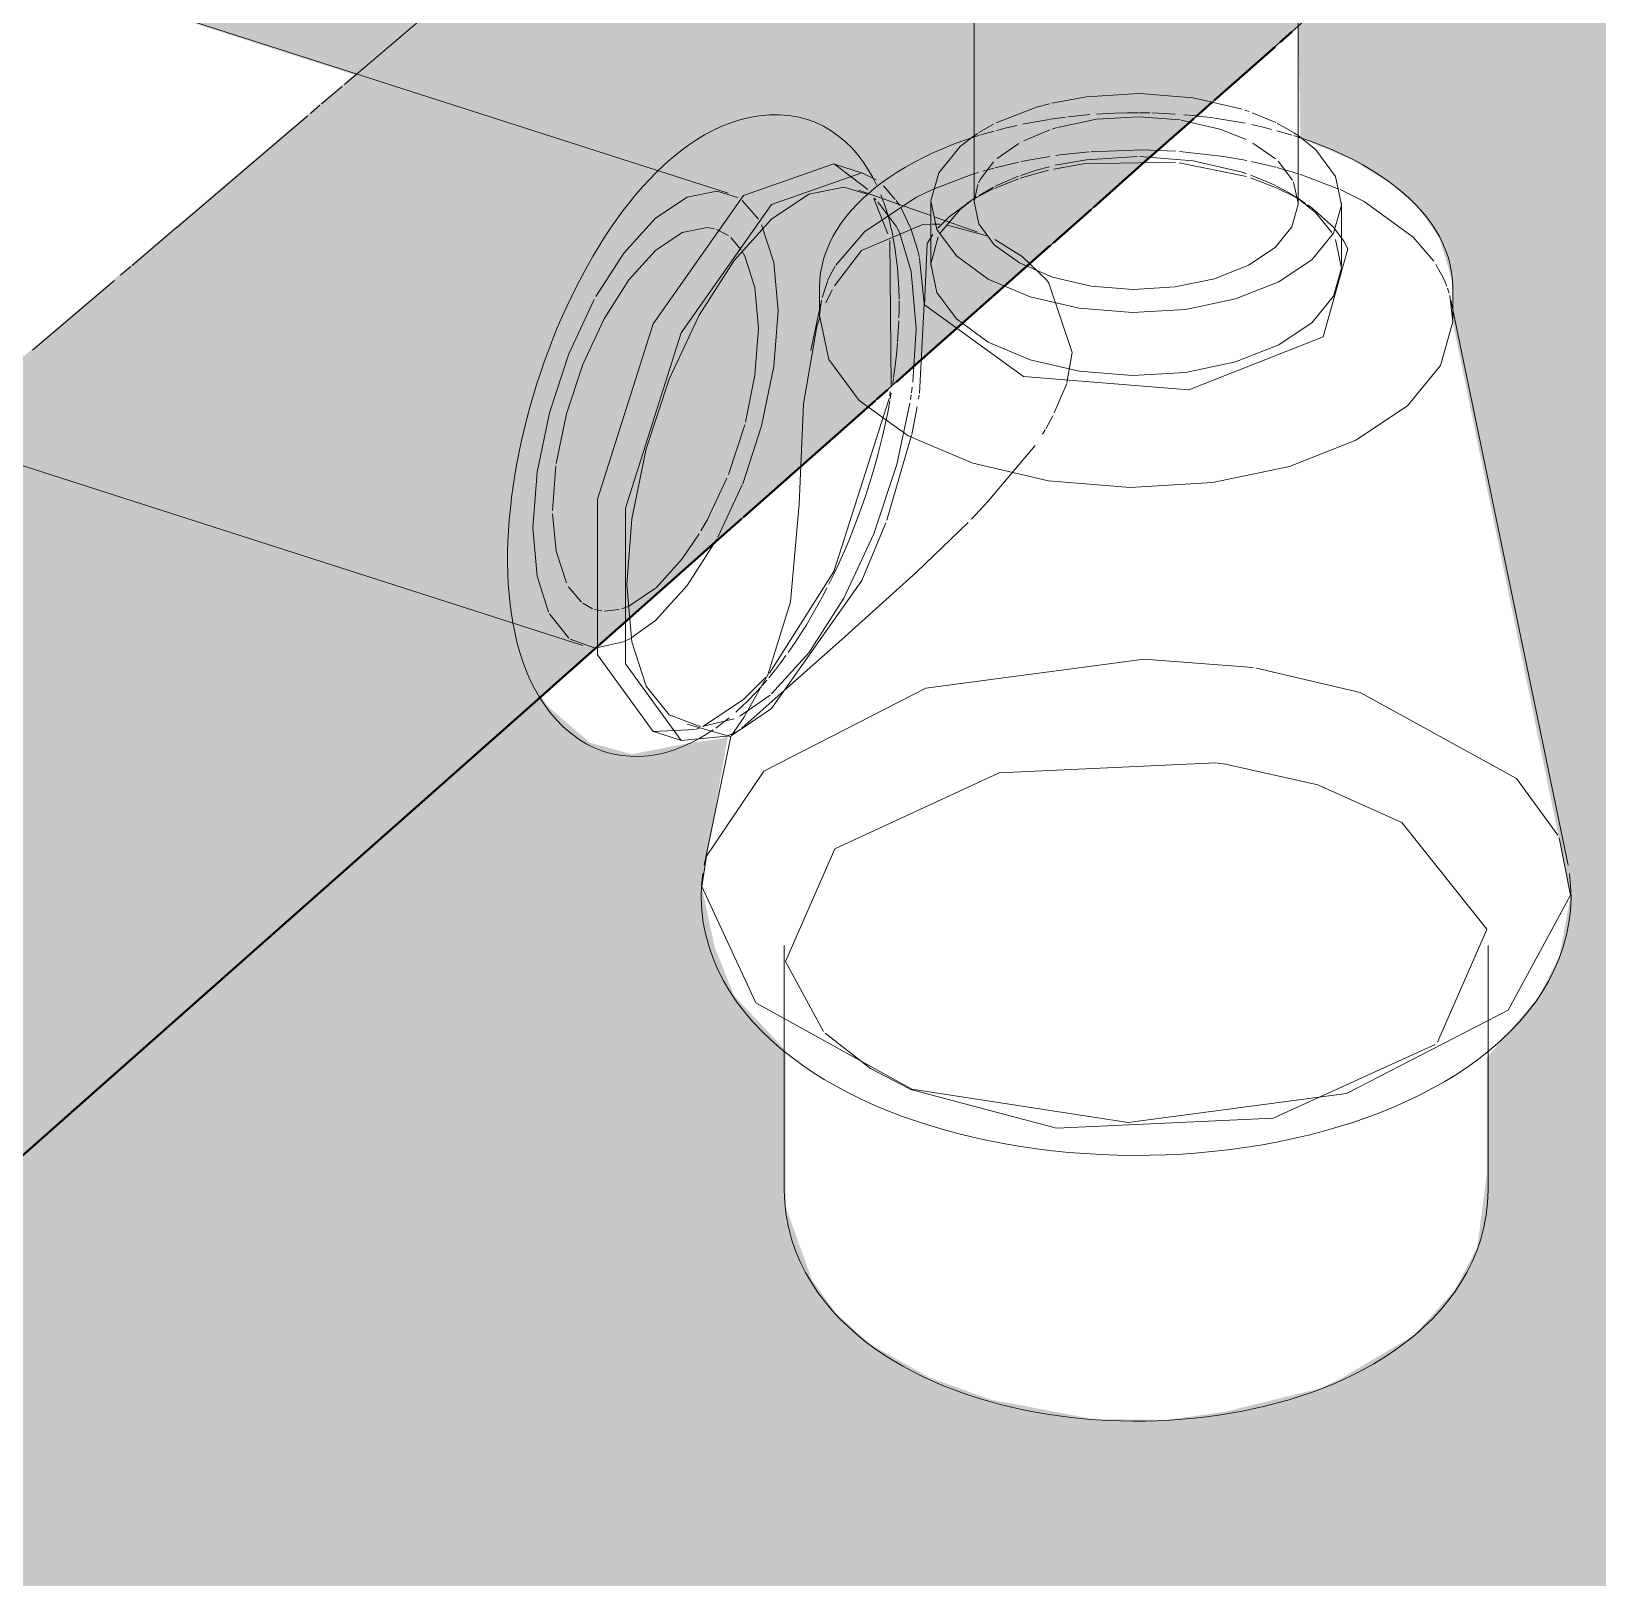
# Model space of a CAD drawing. Header units: metres. Extents: x 1.1 to 88.1, y -3.7 to 23.8.
# Drawn here: x 84.2821 to 84.4077, y 11.5068 to 11.6308 of the extents above; entities that cross this region are included whole.
import ezdxf

# ---------------------------------------------------------------- set-up
doc = ezdxf.new("R2010")
doc.units = ezdxf.units.M
doc.layers.add('1095_ARQ_BASE_dwg', color=7, linetype='Continuous', lineweight=5, true_color=0x767676)
doc.layers.add('A-FLOR', color=7, linetype='Continuous', lineweight=9, true_color=0x007f00)
for name, color, linetype, lineweight in [('A-WALL', 7, 'Continuous', 9), ('KIRYA - PAREDE', 7, 'Continuous', 40), ('LAYOUT-WC_COZINHA', 7, 'Continuous', 5), ('P-PIPE', 7, 'Continuous', 5), ('P-SANR-FIXT', 7, 'Continuous', 5)]:
    doc.layers.add(name, color=color, linetype=linetype, lineweight=lineweight)

# ---------------------------------------------------------------- blocks, each defined once
blk = doc.blocks.new('1095_ARQ_BASE_dwg_A$C245F1D6E-4006149-3D_DT_02')
at = {"layer": 'LAYOUT-WC_COZINHA', "color": 254, "true_color": 0xe1e1e1}
for p, q in [((-2.53181, 11.62992), (-2.53086, 11.63076)), ((-2.53706, 11.62527), (-2.53221, 11.62956)), ((-2.54675, 11.6167), (-2.5427, 11.62029)), ((-2.54998, 11.61384), (-2.54695, 11.61652)), ((-2.56056, 11.60448), (-2.55024, 11.61361)), ((-2.56261, 11.60267), (-2.56123, 11.60389)), ((-2.56416, 11.60129), (-2.5633, 11.60205)), ((-2.57484, 11.59185), (-2.56426, 11.6012)), ((-2.57827, 11.58881), (-2.575, 11.59171)), ((-2.59009, 11.57834), (-2.57828, 11.5888)), ((-2.59111, 11.57744), (-2.59012, 11.57832))]:
    blk.add_line(p, q, dxfattribs=at)
at = {"layer": 'LAYOUT-WC_COZINHA', "color": 7, "true_color": 0xf4f4f4}
for p, q in [((-2.53853, 11.62397), (-2.53725, 11.62511)), ((-2.5427, 11.62029), (-2.53904, 11.62352)), ((-2.56123, 11.60389), (-2.56056, 11.60448))]:
    blk.add_line(p, q, dxfattribs=at)
at = {"layer": 'LAYOUT-WC_COZINHA', "color": 7, "true_color": 0xfbfbfb}
blk.add_line((-2.53904, 11.62352), (-2.53872, 11.62381), dxfattribs=at)
at = {"layer": 'LAYOUT-WC_COZINHA', "color": 253, "true_color": 0xaaaaaa}
blk.add_line((-2.76966, 11.41945), (-2.59111, 11.57744), dxfattribs=at)
blk = doc.blocks.new('1095_ARQ_BASE_dwg-4006143-3D_DT_02')
at = {"layer": 'KIRYA - PAREDE', "color": 254, "true_color": 0xe1e1e1}
for p, q in [((-2.53086, 11.63076), (-2.53181, 11.62992)), ((-2.53221, 11.62956), (-2.53706, 11.62527)), ((-2.5427, 11.62029), (-2.54675, 11.6167)), ((-2.54695, 11.61652), (-2.54998, 11.61384)), ((-2.55024, 11.61361), (-2.56056, 11.60448)), ((-2.56123, 11.60389), (-2.56261, 11.60267)), ((-2.5633, 11.60205), (-2.56416, 11.60129)), ((-2.56426, 11.6012), (-2.57484, 11.59185)), ((-2.575, 11.59171), (-2.57827, 11.58881)), ((-2.57828, 11.5888), (-2.59009, 11.57834)), ((-2.59012, 11.57832), (-2.59111, 11.57744))]:
    blk.add_line(p, q, dxfattribs=at)
at = {"layer": 'KIRYA - PAREDE', "color": 7, "true_color": 0xf4f4f4}
for p, q in [((-2.53725, 11.62511), (-2.53853, 11.62397)), ((-2.53904, 11.62352), (-2.5427, 11.62029)), ((-2.56056, 11.60448), (-2.56123, 11.60389))]:
    blk.add_line(p, q, dxfattribs=at)
at = {"layer": 'KIRYA - PAREDE', "color": 7, "true_color": 0xfbfbfb}
blk.add_line((-2.53872, 11.62381), (-2.53904, 11.62352), dxfattribs=at)
at = {"layer": 'KIRYA - PAREDE', "color": 253, "true_color": 0xaaaaaa}
blk.add_line((-2.59111, 11.57744), (-2.76966, 11.41945), dxfattribs=at)
blk.add_blockref('1095_ARQ_BASE_dwg_A$C245F1D6E-4006149-3D_DT_02', (0, 0))
blk = doc.blocks.new('USO_ESG_Sifão de Uso Geral - Sifão para lavatório-4012786-3D_DT_02')
at = {"layer": 'P-SANR-FIXT'}
for p, q in [((-2.57608, 11.61782), (-2.73958, 11.67029)), ((-2.55635, 11.67016), (-2.55635, 11.61703)), ((-2.53035, 11.61703), (-2.53035, 11.67034)), ((-2.75123, 11.63401), (-2.58772, 11.58154)), ((-2.55642, 11.62237), (-2.55747, 11.62156)), ((-2.57484, 11.61762), (-2.5676, 11.62017)), ((-2.5653, 11.61943), (-2.56754, 11.62015)), ((-2.5726, 11.6169), (-2.56536, 11.61945)), ((-2.56531, 11.61943), (-2.56421, 11.61888)), ((-2.55983, 11.61602), (-2.56561, 11.61806)), ((-2.55615, 11.61751), (-2.55694, 11.61699)), ((-2.52976, 11.61699), (-2.53055, 11.61751)), ((-2.55983, 11.61703), (-2.55983, 11.61198)), ((-2.52687, 11.61198), (-2.52687, 11.61703)), ((-2.56874, 11.61026), (-2.56874, 11.60775)), ((-2.51796, 11.60775), (-2.51796, 11.61026)), ((-2.56859, 11.60923), (-2.56943, 11.60519)), ((-2.50871, 11.56392), (-2.51811, 11.60923)), ((-2.58214, 11.57467), (-2.5799, 11.57396)), ((-2.57935, 11.57525), (-2.57582, 11.57423)), ((-2.57585, 11.57426), (-2.57799, 11.56392)), ((-2.57157, 11.55749), (-2.57157, 11.53786)), ((-2.51513, 11.53786), (-2.51513, 11.55749))]:
    blk.add_line(p, q, dxfattribs=at)
at = {"layer": 'P-SANR-FIXT', "color": 253, "true_color": 0xa6a6a6}
for p, q in [((-2.55479, 11.62335), (-2.55598, 11.62267)), ((-2.54964, 11.62309), (-2.54653, 11.62374)), ((-2.54648, 11.62375), (-2.54316, 11.62395)), ((-2.54311, 11.62395), (-2.53983, 11.62369)), ((-2.53429, 11.62436), (-2.53463, 11.62448)), ((-2.53215, 11.62347), (-2.53404, 11.62427)), ((-2.55606, 11.62261), (-2.55642, 11.62237)), ((-2.55237, 11.62201), (-2.55028, 11.62289)), ((-2.55009, 11.62295), (-2.54972, 11.62307)), ((-2.53024, 11.62235), (-2.53074, 11.62268)), ((-2.55449, 11.6206), (-2.55275, 11.62181)), ((-2.53399, 11.62183), (-2.53217, 11.62056)), ((-2.56754, 11.62015), (-2.56487, 11.61811)), ((-2.55264, 11.61902), (-2.55038, 11.61965)), ((-2.53989, 11.62025), (-2.5345, 11.61916)), ((-2.53197, 11.62038), (-2.53082, 11.61887)), ((-2.56362, 11.6184), (-2.56267, 11.61732)), ((-2.55635, 11.61715), (-2.55605, 11.61851)), ((-2.55595, 11.61764), (-2.55479, 11.6183)), ((-2.55472, 11.6182), (-2.5528, 11.61896)), ((-2.55465, 11.61837), (-2.55279, 11.61918)), ((-2.53418, 11.61905), (-2.53204, 11.61823)), ((-2.53414, 11.61926), (-2.53215, 11.61842)), ((-2.53073, 11.6187), (-2.53035, 11.61702)), ((-2.57365, 11.61574), (-2.57495, 11.61723)), ((-2.56383, 11.61769), (-2.56361, 11.61713)), ((-2.56261, 11.61724), (-2.56233, 11.61682)), ((-2.55834, 11.61592), (-2.55665, 11.61718)), ((-2.55747, 11.61651), (-2.55664, 11.61717)), ((-2.55637, 11.61735), (-2.55605, 11.61753)), ((-2.55603, 11.61754), (-2.55481, 11.61816)), ((-2.53198, 11.6182), (-2.53073, 11.61757)), ((-2.53084, 11.61769), (-2.53055, 11.61751)), ((-2.53072, 11.61757), (-2.53035, 11.61735)), ((-2.55604, 11.61468), (-2.55956, 11.61593)), ((-2.55925, 11.61501), (-2.55834, 11.61592)), ((-2.55911, 11.61455), (-2.55747, 11.61651)), ((-2.52961, 11.61689), (-2.52927, 11.61665)), ((-2.57701, 11.61491), (-2.57606, 11.61442)), ((-2.56743, 11.61205), (-2.5651, 11.61473)), ((-2.56141, 11.61498), (-2.56088, 11.61331)), ((-2.55848, 11.61526), (-2.55522, 11.61436)), ((-2.52751, 11.61508), (-2.5267, 11.61398)), ((-2.57587, 11.61426), (-2.57504, 11.61328)), ((-2.56312, 11.61402), (-2.56299, 11.60237)), ((-2.56088, 11.61331), (-2.56074, 11.61265)), ((-2.56012, 11.61378), (-2.55965, 11.6145)), ((-2.55983, 11.61214), (-2.55924, 11.61431)), ((-2.55469, 11.61411), (-2.55249, 11.61274)), ((-2.56755, 11.61039), (-2.56539, 11.61322)), ((-2.56073, 11.61258), (-2.56035, 11.609)), ((-2.55248, 11.61273), (-2.55055, 11.61087)), ((-2.56854, 11.60945), (-2.56808, 11.61082)), ((-2.56824, 11.60902), (-2.56774, 11.61006)), ((-2.51838, 11.6102), (-2.51825, 11.6098)), ((-2.5182, 11.6096), (-2.51796, 11.6075)), ((-2.56874, 11.608), (-2.56862, 11.6091)), ((-2.56035, 11.60894), (-2.56074, 11.60174)), ((-2.56896, 11.60713), (-2.56872, 11.60784)), ((-2.56281, 11.60295), (-2.56287, 11.60253)), ((-2.56138, 11.60181), (-2.56132, 11.60225)), ((-2.54892, 11.60256), (-2.54992, 11.60019)), ((-2.56307, 11.60189), (-2.56312, 11.60154)), ((-2.56299, 11.60179), (-2.56307, 11.60136)), ((-2.56146, 11.60126), (-2.5614, 11.60164)), ((-2.56076, 11.60162), (-2.5608, 11.60133)), ((-2.56091, 11.60068), (-2.56135, 11.59846)), ((-2.55004, 11.59995), (-2.5506, 11.59893)), ((-2.57475, 11.59923), (-2.57606, 11.59527)), ((-2.56137, 11.5984), (-2.56336, 11.5916)), ((-2.55065, 11.59884), (-2.55087, 11.59848)), ((-2.59015, 11.59237), (-2.5899, 11.59595)), ((-2.57689, 11.59024), (-2.57495, 11.59443)), ((-2.58784, 11.58502), (-2.58887, 11.58626)), ((-2.5819, 11.58614), (-2.58404, 11.58471)), ((-2.58696, 11.5845), (-2.58774, 11.58494)), ((-2.5862, 11.58432), (-2.58679, 11.58444)), ((-2.58481, 11.58443), (-2.58603, 11.5843)), ((-2.58405, 11.5847), (-2.5846, 11.58449)), ((-2.59041, 11.58409), (-2.58885, 11.58213)), ((-2.58385, 11.58215), (-2.5819, 11.58356)), ((-2.58874, 11.58205), (-2.58681, 11.58137)), ((-2.58444, 11.58186), (-2.58392, 11.58212)), ((-2.58663, 11.58136), (-2.5845, 11.58183)), ((-2.57228, 11.57961), (-2.5728, 11.57896)), ((-2.57304, 11.57902), (-2.57484, 11.57721)), ((-2.57298, 11.57876), (-2.57334, 11.57834)), ((-2.57484, 11.57721), (-2.5781, 11.57504)), ((-2.57514, 11.57588), (-2.57271, 11.57757)), ((-2.57207, 11.57751), (-2.57499, 11.57491)), ((-2.57805, 11.57507), (-2.5756, 11.57566)), ((-2.5726, 11.57649), (-2.5751, 11.57479)), ((-2.57873, 11.5748), (-2.58208, 11.57466)), ((-2.57832, 11.57495), (-2.57865, 11.57483)), ((-2.5784, 11.57508), (-2.57829, 11.57508)), ((-2.5752, 11.57473), (-2.57618, 11.57427)), ((-2.57512, 11.57481), (-2.57583, 11.5743)), ((-2.52879, 11.57038), (-2.53618, 11.57204)), ((-2.5732, 11.57146), (-2.57781, 11.56466)), ((-2.51917, 11.54973), (-2.51523, 11.55878))]:
    blk.add_line(p, q, dxfattribs=at)
at = {"layer": 'P-SANR-FIXT', "color": 254, "true_color": 0xdfdfdf}
for p, q in [((-2.54226, 11.62425), (-2.54308, 11.62426)), ((-2.53716, 11.62385), (-2.53813, 11.62397)), ((-2.55597, 11.62244), (-2.55631, 11.62233)), ((-2.53038, 11.62232), (-2.5307, 11.62243)), ((-2.55527, 11.6197), (-2.55477, 11.61983)), ((-2.55466, 11.61986), (-2.55279, 11.62031)), ((-2.55259, 11.62035), (-2.55028, 11.62077)), ((-2.53409, 11.62035), (-2.53214, 11.61989)), ((-2.53206, 11.61987), (-2.53135, 11.61967)), ((-2.56536, 11.61945), (-2.56531, 11.61943)), ((-2.55969, 11.61811), (-2.5564, 11.61936)), ((-2.53023, 11.61933), (-2.52709, 11.61814)), ((-2.56424, 11.61729), (-2.5644, 11.61741)), ((-2.5644, 11.61738), (-2.56326, 11.61456)), ((-2.56255, 11.6151), (-2.56406, 11.61712)), ((-2.53027, 11.61731), (-2.52987, 11.61706)), ((-2.5622, 11.61661), (-2.56141, 11.61498)), ((-2.52927, 11.61665), (-2.52751, 11.61508)), ((-2.56298, 11.61493), (-2.56285, 11.61429)), ((-2.56231, 11.61459), (-2.56252, 11.61504)), ((-2.55972, 11.61534), (-2.55909, 11.61532)), ((-2.52736, 11.61409), (-2.52687, 11.61181)), ((-2.55055, 11.61087), (-2.55035, 11.61059))]:
    blk.add_line(p, q, dxfattribs=at)
at = {"layer": 'P-SANR-FIXT', "color": 7, "true_color": 0xf3f3f3}
for p, q in [((-2.5676, 11.62017), (-2.56754, 11.62015)), ((-2.55564, 11.61959), (-2.55527, 11.6197)), ((-2.53135, 11.61967), (-2.53082, 11.61952)), ((-2.5564, 11.61936), (-2.556, 11.61948)), ((-2.5308, 11.61951), (-2.53035, 11.61937))]:
    blk.add_line(p, q, dxfattribs=at)
at = {"layer": 'P-SANR-FIXT', "color": 253, "true_color": 0xa6a6a6}
for points in [[(-2.55029, 11.62499, 0), (-2.55133, 11.62471, 0), (-2.55457, 11.62346, 0)], [(-2.5431, 11.62581, 0), (-2.54732, 11.62555, 0), (-2.55011, 11.62504, 0)], [(-2.53485, 11.62455, 0), (-2.53879, 11.62547, 0), (-2.54305, 11.62581, 0)], [(-2.53975, 11.62368, 0), (-2.53664, 11.62296, 0), (-2.53453, 11.62212, 0)], [(-2.53078, 11.6227, 0), (-2.53148, 11.62312, 0), (-2.53203, 11.62341, 0)], [(-2.55599, 11.61865, 0), (-2.55584, 11.61894, 0), (-2.55479, 11.62032, 0)], [(-2.55261, 11.61924, 0), (-2.55133, 11.61966, 0), (-2.55029, 11.61994, 0)], [(-2.54994, 11.61975, 0), (-2.54757, 11.62016, 0), (-2.54019, 11.62029, 0)], [(-2.54985, 11.62005, 0), (-2.54732, 11.6205, 0), (-2.54326, 11.62076, 0)], [(-2.54305, 11.62076, 0), (-2.53879, 11.62042, 0), (-2.53485, 11.6195, 0), (-2.53449, 11.61938, 0)], [(-2.5321, 11.61839, 0), (-2.53148, 11.61807, 0), (-2.53085, 11.6177, 0)], [(-2.57529, 11.61746, 0), (-2.57699, 11.61799, 0), (-2.57936, 11.6175, 0), (-2.5819, 11.6158, 0)], [(-2.5651, 11.61473, 0), (-2.56097, 11.61749, 0), (-2.55969, 11.61811, 0)], [(-2.53033, 11.61736, 0), (-2.52893, 11.61623, 0), (-2.52766, 11.61465, 0)], [(-2.52699, 11.6181, 0), (-2.52507, 11.61714, 0), (-2.52113, 11.6143, 0), (-2.51948, 11.61237, 0)], [(-2.5819, 11.6158, 0), (-2.58444, 11.613, 0), (-2.58668, 11.60954, 0)], [(-2.5819, 11.61322, 0), (-2.57976, 11.61465, 0), (-2.57777, 11.61506, 0), (-2.57717, 11.61496, 0)], [(-2.57207, 11.60837, 0), (-2.57241, 11.61225, 0), (-2.57339, 11.61527, 0)], [(-2.56539, 11.61322, 0), (-2.56045, 11.61531, 0), (-2.55985, 11.61534, 0)], [(-2.56127, 11.60265, 0), (-2.561, 11.60696, 0), (-2.56139, 11.61153, 0), (-2.56231, 11.61459, 0)], [(-2.56283, 11.61421, 0), (-2.5627, 11.61344, 0), (-2.56259, 11.61264, 0), (-2.5625, 11.61184, 0)], [(-2.58987, 11.59613, 0), (-2.58905, 11.60012, 0), (-2.58774, 11.60409, 0), (-2.58603, 11.60775, 0), (-2.58404, 11.61087, 0), (-2.5819, 11.61322, 0)], [(-2.57496, 11.61315, 0), (-2.57475, 11.61277, 0), (-2.57393, 11.61024, 0), (-2.57365, 11.60698, 0)], [(-2.51931, 11.61211, 0), (-2.5187, 11.61101, 0), (-2.51843, 11.61036, 0)], [(-2.56807, 11.61086, 0), (-2.56775, 11.61149, 0), (-2.56748, 11.61196, 0)], [(-2.5625, 11.61184, 0), (-2.56243, 11.61101, 0), (-2.56239, 11.61017, 0), (-2.56237, 11.60932, 0)], [(-2.55035, 11.61059, 0), (-2.54847, 11.60503, 0), (-2.5489, 11.60263, 0)], [(-2.58681, 11.60929, 0), (-2.58885, 11.60493, 0), (-2.59041, 11.60021, 0), (-2.59139, 11.59545, 0), (-2.59173, 11.59098, 0)], [(-2.57491, 11.59452, 0), (-2.57339, 11.59915, 0), (-2.57241, 11.60391, 0), (-2.57207, 11.60837, 0)], [(-2.56237, 11.60918, 0), (-2.56237, 11.60846, 0), (-2.56238, 11.60781, 0)], [(-2.57365, 11.60698, 0), (-2.57393, 11.60323, 0), (-2.57469, 11.59945, 0)], [(-2.56239, 11.60758, 0), (-2.56243, 11.60669, 0), (-2.56249, 11.60586, 0)], [(-2.56249, 11.60579, 0), (-2.56257, 11.60487, 0), (-2.56268, 11.60396, 0), (-2.5628, 11.60303, 0)], [(-2.56315, 11.60135, 0), (-2.5676, 11.58747, 0), (-2.57276, 11.57934, 0)], [(-2.5726, 11.57767, 0), (-2.5696, 11.58097, 0), (-2.5668, 11.58535, 0), (-2.5644, 11.5905, 0), (-2.56255, 11.59607, 0), (-2.5615, 11.60097, 0)], [(-2.5631, 11.60116, 0), (-2.56328, 11.60022, 0), (-2.56348, 11.59927, 0), (-2.56369, 11.59832, 0), (-2.56393, 11.59738, 0), (-2.56418, 11.59643, 0), (-2.56445, 11.59549, 0), (-2.56473, 11.59455, 0), (-2.56504, 11.59361, 0), (-2.56536, 11.59269, 0), (-2.56569, 11.59176, 0), (-2.56604, 11.59085, 0), (-2.5664, 11.58995, 0), (-2.56678, 11.58905, 0), (-2.56717, 11.58817, 0), (-2.56758, 11.58731, 0), (-2.568, 11.58646, 0)], [(-2.55145, 11.59759, 0), (-2.55524, 11.5931, 0), (-2.55657, 11.59168, 0)], [(-2.57618, 11.59497, 0), (-2.57777, 11.59161, 0), (-2.57826, 11.59075, 0)], [(-2.58905, 11.58658, 0), (-2.58987, 11.58912, 0), (-2.59015, 11.5921, 0)], [(-2.59173, 11.59098, 0), (-2.59139, 11.58711, 0), (-2.59048, 11.58423, 0)], [(-2.56343, 11.59139, 0), (-2.56536, 11.58675, 0), (-2.5726, 11.57649, 0)], [(-2.55683, 11.59142, 0), (-2.56097, 11.58744, 0), (-2.56695, 11.58204, 0), (-2.57207, 11.57751, 0)], [(-2.5819, 11.58356, 0), (-2.57936, 11.58636, 0), (-2.57699, 11.59007, 0)], [(-2.57841, 11.5905, 0), (-2.57976, 11.58849, 0), (-2.58186, 11.58617, 0)], [(-2.56815, 11.58617, 0), (-2.56843, 11.58562, 0), (-2.56887, 11.5848, 0), (-2.56933, 11.584, 0), (-2.56979, 11.58321, 0), (-2.57027, 11.58245, 0), (-2.57076, 11.58171, 0), (-2.57126, 11.58099, 0)], [(-2.57144, 11.58074, 0), (-2.57176, 11.58029, 0), (-2.57226, 11.57964, 0)], [(-2.53396, 11.57977, 0), (-2.54271, 11.58045, 0), (-2.56022, 11.57813, 0), (-2.5732, 11.57146, 0)], [(-2.50953, 11.56635, 0), (-2.51285, 11.57087, 0), (-2.52537, 11.57779, 0), (-2.53371, 11.57973, 0)], [(-2.57344, 11.57822, 0), (-2.57388, 11.57774, 0), (-2.57444, 11.57717, 0), (-2.575, 11.57662, 0), (-2.57545, 11.57621, 0)], [(-2.57706, 11.57493, 0), (-2.57659, 11.57528, 0), (-2.576, 11.57574, 0)], [(-2.53619, 11.57204, 0), (-2.53697, 11.57214, 0), (-2.55435, 11.57134, 0), (-2.56753, 11.56525, 0)], [(-2.51523, 11.55879, 0), (-2.52203, 11.56735, 0), (-2.52873, 11.57036, 0)], [(-2.56753, 11.56525, 0), (-2.57147, 11.5562, 0), (-2.56843, 11.5506, 0)], [(-2.56829, 11.55045, 0), (-2.56467, 11.54764, 0), (-2.56154, 11.54599, 0)], [(-2.56152, 11.54598, 0), (-2.54973, 11.54284, 0), (-2.53235, 11.54364, 0), (-2.51938, 11.54955, 0)]]:
    blk.add_polyline3d(points, dxfattribs=at)
at = {"layer": 'P-SANR-FIXT'}
for points in [[(-2.57195, 11.62411, 0), (-2.57277, 11.6241, 0), (-2.57358, 11.62403, 0), (-2.57437, 11.62389, 0), (-2.57513, 11.6237, 0), (-2.57587, 11.62346, 0), (-2.57659, 11.62318, 0), (-2.57729, 11.62285, 0), (-2.57796, 11.62249, 0), (-2.57861, 11.6221, 0), (-2.57925, 11.62167, 0), (-2.57987, 11.62122, 0), (-2.58047, 11.62073, 0), (-2.58092, 11.62035, 0)], [(-2.57195, 11.62411, 0), (-2.57122, 11.62405, 0), (-2.5705, 11.62393, 0), (-2.56979, 11.62375, 0), (-2.5691, 11.6235, 0), (-2.56844, 11.62319, 0), (-2.56781, 11.62282, 0), (-2.56722, 11.6224, 0), (-2.56666, 11.62194, 0), (-2.56615, 11.62144, 0), (-2.56568, 11.6209, 0), (-2.56525, 11.62033, 0), (-2.56486, 11.61974, 0), (-2.5645, 11.61912, 0), (-2.56417, 11.61848, 0)], [(-2.55639, 11.6223, 0), (-2.55724, 11.62201, 0), (-2.55807, 11.62171, 0), (-2.55887, 11.62138, 0), (-2.55965, 11.62104, 0), (-2.56041, 11.62068, 0), (-2.56114, 11.6203, 0), (-2.56184, 11.61991, 0), (-2.56251, 11.6195, 0), (-2.56316, 11.61908, 0), (-2.56378, 11.61864, 0), (-2.56436, 11.61818, 0), (-2.56491, 11.61772, 0)], [(-2.51796, 11.61026, 0), (-2.51798, 11.61086, 0), (-2.51805, 11.61145, 0), (-2.51816, 11.61204, 0), (-2.51831, 11.61262, 0), (-2.51851, 11.6132, 0), (-2.51875, 11.61377, 0), (-2.51903, 11.61433, 0), (-2.51935, 11.61488, 0), (-2.5197, 11.61542, 0), (-2.5201, 11.61595, 0), (-2.52053, 11.61646, 0), (-2.521, 11.61697, 0), (-2.5215, 11.61746, 0), (-2.52204, 11.61793, 0), (-2.5226, 11.61839, 0), (-2.5232, 11.61884, 0), (-2.52383, 11.61927, 0), (-2.52449, 11.61969, 0), (-2.52518, 11.62009, 0), (-2.5259, 11.62048, 0), (-2.52664, 11.62085, 0), (-2.52741, 11.6212, 0), (-2.5282, 11.62153, 0), (-2.52901, 11.62185, 0), (-2.52985, 11.62215, 0), (-2.53035, 11.62231, 0)], [(-2.52923, 11.6125, 0), (-2.52751, 11.6146, 0), (-2.52687, 11.61686, 0), (-2.52736, 11.61914, 0), (-2.52893, 11.62128, 0), (-2.53024, 11.62235, 0)], [(-2.55747, 11.62156, 0), (-2.55919, 11.61946, 0), (-2.55983, 11.61719, 0), (-2.55934, 11.61491, 0), (-2.55777, 11.61278, 0), (-2.55522, 11.61093, 0), (-2.55185, 11.6095, 0), (-2.54791, 11.60859, 0), (-2.54365, 11.60825, 0), (-2.53938, 11.6085, 0), (-2.53538, 11.60934, 0), (-2.53191, 11.6107, 0), (-2.52923, 11.6125, 0)], [(-2.58803, 11.57402, 0), (-2.58869, 11.57451, 0), (-2.5893, 11.57503, 0), (-2.58986, 11.5756, 0), (-2.59037, 11.5762, 0), (-2.59084, 11.57683, 0), (-2.59126, 11.57748, 0), (-2.59163, 11.57815, 0), (-2.59197, 11.57883, 0), (-2.59228, 11.57953, 0), (-2.59254, 11.58025, 0), (-2.59278, 11.58098, 0), (-2.59299, 11.58173, 0), (-2.59317, 11.58248, 0), (-2.59333, 11.58326, 0), (-2.59346, 11.58404, 0), (-2.59356, 11.58484, 0), (-2.59365, 11.58565, 0), (-2.59371, 11.58647, 0), (-2.59375, 11.58731, 0), (-2.59376, 11.58815, 0), (-2.59376, 11.58901, 0), (-2.59374, 11.58988, 0), (-2.59369, 11.59075, 0), (-2.59363, 11.59163, 0), (-2.59354, 11.59253, 0), (-2.59344, 11.59342, 0), (-2.59332, 11.59433, 0), (-2.59318, 11.59524, 0), (-2.59302, 11.59615, 0), (-2.59284, 11.59707, 0), (-2.59264, 11.59798, 0), (-2.59243, 11.5989, 0), (-2.5922, 11.59982, 0), (-2.59195, 11.60074, 0), (-2.59169, 11.60165, 0), (-2.59141, 11.60256, 0), (-2.59111, 11.60346, 0), (-2.5908, 11.60436, 0), (-2.59047, 11.60525, 0), (-2.59013, 11.60614, 0), (-2.58978, 11.60701, 0), (-2.58941, 11.60787, 0), (-2.58902, 11.60873, 0), (-2.58862, 11.60957, 0), (-2.58821, 11.61039, 0), (-2.58779, 11.6112, 0), (-2.58736, 11.612, 0), (-2.58691, 11.61278, 0), (-2.58645, 11.61354, 0), (-2.58598, 11.61429, 0), (-2.5855, 11.61501, 0), (-2.58501, 11.61572, 0), (-2.58451, 11.6164, 0), (-2.584, 11.61707, 0), (-2.58347, 11.61771, 0), (-2.58294, 11.61833, 0), (-2.58239, 11.61892, 0), (-2.58183, 11.61949, 0), (-2.58126, 11.62004, 0), (-2.58092, 11.62035, 0)], [(-2.5649, 11.61774, 0), (-2.5668, 11.6183, 0), (-2.5696, 11.61773, 0), (-2.5726, 11.61572, 0)], [(-2.58208, 11.57466, 0), (-2.58656, 11.5808, 0), (-2.58656, 11.59329, 0), (-2.58208, 11.60735, 0), (-2.57484, 11.61762, 0)], [(-2.56874, 11.61026, 0), (-2.56872, 11.61086, 0), (-2.56866, 11.61145, 0), (-2.56854, 11.61204, 0), (-2.56839, 11.61262, 0), (-2.56819, 11.6132, 0), (-2.56795, 11.61377, 0), (-2.56767, 11.61433, 0), (-2.56735, 11.61488, 0), (-2.567, 11.61542, 0), (-2.5666, 11.61595, 0), (-2.56617, 11.61646, 0), (-2.5657, 11.61697, 0), (-2.5652, 11.61746, 0), (-2.56491, 11.61772, 0)], [(-2.53221, 11.61345, 0), (-2.53433, 11.61204, 0), (-2.53706, 11.61096, 0), (-2.54022, 11.6103, 0), (-2.54359, 11.6101, 0), (-2.54695, 11.61037, 0), (-2.55006, 11.61109, 0), (-2.55271, 11.61222, 0), (-2.55473, 11.61367, 0), (-2.55597, 11.61536, 0), (-2.55635, 11.61715, 0)], [(-2.57618, 11.57427, 0), (-2.57984, 11.57394, 0), (-2.58432, 11.58008, 0), (-2.58432, 11.59257, 0), (-2.57984, 11.60663, 0), (-2.5726, 11.6169, 0)], [(-2.53035, 11.61702, 0), (-2.53035, 11.6169, 0), (-2.53086, 11.61511, 0), (-2.53221, 11.61345, 0)], [(-2.5726, 11.61572, 0), (-2.5756, 11.61242, 0), (-2.5784, 11.60804, 0), (-2.5808, 11.60289, 0), (-2.58265, 11.59732, 0), (-2.5838, 11.5917, 0), (-2.5842, 11.58643, 0), (-2.5838, 11.58185, 0), (-2.58265, 11.57829, 0), (-2.5808, 11.57598, 0), (-2.5784, 11.57508, 0)], [(-2.52836, 11.6063, 0), (-2.53913, 11.60206, 0), (-2.55238, 11.60312, 0), (-2.56033, 11.60887, 0), (-2.56012, 11.61378, 0)], [(-2.5267, 11.61398, 0), (-2.52637, 11.61336, 0), (-2.52836, 11.6063, 0)], [(-2.52923, 11.60745, 0), (-2.53191, 11.60565, 0), (-2.53538, 11.60429, 0), (-2.53938, 11.60345, 0), (-2.54365, 11.6032, 0), (-2.54791, 11.60354, 0), (-2.55185, 11.60445, 0), (-2.55522, 11.60588, 0), (-2.55777, 11.60773, 0), (-2.55934, 11.60986, 0), (-2.55983, 11.61214, 0)], [(-2.52687, 11.61181, 0), (-2.52751, 11.60955, 0), (-2.52923, 11.60745, 0)], [(-2.57583, 11.5743, 0), (-2.57482, 11.57577, 0), (-2.57289, 11.5792, 0), (-2.57107, 11.58504, 0), (-2.57037, 11.59288, 0), (-2.57003, 11.60093, 0), (-2.56896, 11.60713, 0)], [(-2.5216, 11.60077, 0), (-2.52573, 11.598, 0), (-2.53106, 11.59591, 0), (-2.53723, 11.59461, 0), (-2.54382, 11.59422, 0), (-2.55037, 11.59474, 0), (-2.55645, 11.59616, 0), (-2.56164, 11.59836, 0), (-2.56557, 11.6012, 0), (-2.568, 11.60449, 0), (-2.56874, 11.608, 0)], [(-2.51796, 11.6075, 0), (-2.51895, 11.604, 0), (-2.5216, 11.60077, 0)], [(-2.58803, 11.57402, 0), (-2.5874, 11.57364, 0), (-2.58675, 11.57332, 0), (-2.58606, 11.57306, 0), (-2.58535, 11.57286, 0), (-2.58463, 11.57273, 0), (-2.58391, 11.57266, 0), (-2.58318, 11.57265, 0), (-2.58246, 11.57271, 0), (-2.58175, 11.57282, 0), (-2.58106, 11.57298, 0), (-2.58038, 11.57319, 0), (-2.57971, 11.57345, 0), (-2.57906, 11.57374, 0), (-2.57842, 11.57407, 0), (-2.5778, 11.57444, 0), (-2.57727, 11.57479, 0)], [(-2.5135, 11.5523, 0), (-2.50851, 11.56154, 0), (-2.50942, 11.56613, 0)], [(-2.57781, 11.56466, 0), (-2.57819, 11.56222, 0), (-2.57385, 11.55289, 0), (-2.56133, 11.54597, 0), (-2.54399, 11.54331, 0), (-2.52649, 11.54563, 0), (-2.5135, 11.5523, 0)], [(-2.5781, 11.56327, 0), (-2.5782, 11.56229, 0), (-2.57823, 11.56129, 0), (-2.57819, 11.5603, 0), (-2.57807, 11.55932, 0), (-2.57787, 11.55834, 0), (-2.57761, 11.55739, 0), (-2.57728, 11.55645, 0), (-2.57689, 11.55554, 0), (-2.57644, 11.55465, 0), (-2.57593, 11.55379, 0), (-2.57537, 11.55296, 0), (-2.57476, 11.55216, 0), (-2.57411, 11.55139, 0), (-2.57341, 11.55064, 0), (-2.57266, 11.54993, 0), (-2.57188, 11.54924, 0), (-2.57106, 11.54858, 0), (-2.5702, 11.54794, 0), (-2.56931, 11.54734, 0), (-2.56838, 11.54675, 0), (-2.56742, 11.5462, 0), (-2.56643, 11.54567, 0), (-2.56541, 11.54517, 0), (-2.56436, 11.54469, 0), (-2.56328, 11.54424, 0), (-2.56218, 11.54382, 0), (-2.56105, 11.54342, 0), (-2.5599, 11.54305, 0), (-2.55873, 11.5427, 0), (-2.55754, 11.54238, 0), (-2.55633, 11.54209, 0), (-2.5551, 11.54182, 0), (-2.55385, 11.54158, 0), (-2.5526, 11.54137, 0), (-2.55133, 11.54119, 0), (-2.55005, 11.54103, 0), (-2.54876, 11.5409, 0), (-2.54746, 11.5408, 0), (-2.54616, 11.54073, 0), (-2.54485, 11.54068, 0), (-2.54354, 11.54066, 0), (-2.54223, 11.54067, 0), (-2.54093, 11.54071, 0), (-2.53962, 11.54077, 0), (-2.53832, 11.54087, 0), (-2.53703, 11.54099, 0), (-2.53575, 11.54114, 0), (-2.53448, 11.54131, 0), (-2.53321, 11.54152, 0), (-2.53197, 11.54175, 0), (-2.53073, 11.54201, 0), (-2.52952, 11.54229, 0), (-2.52832, 11.5426, 0), (-2.52714, 11.54294, 0), (-2.52598, 11.54331, 0), (-2.52485, 11.5437, 0), (-2.52374, 11.54411, 0), (-2.52265, 11.54456, 0), (-2.5216, 11.54503, 0), (-2.52057, 11.54552, 0), (-2.51957, 11.54604, 0), (-2.5186, 11.54659, 0), (-2.51766, 11.54716, 0), (-2.51676, 11.54776, 0), (-2.51589, 11.54839, 0), (-2.51506, 11.54904, 0), (-2.51437, 11.54963, 0)], [(-2.5086, 11.56327, 0), (-2.5085, 11.56229, 0), (-2.50847, 11.56129, 0), (-2.50852, 11.5603, 0), (-2.50864, 11.55932, 0), (-2.50883, 11.55834, 0), (-2.50909, 11.55739, 0), (-2.50942, 11.55645, 0), (-2.50981, 11.55554, 0), (-2.51026, 11.55465, 0), (-2.51077, 11.55379, 0), (-2.51133, 11.55296, 0), (-2.51194, 11.55216, 0), (-2.51259, 11.55139, 0), (-2.5133, 11.55064, 0), (-2.51404, 11.54993, 0), (-2.51437, 11.54963, 0)], [(-2.57157, 11.53786, 0), (-2.57154, 11.53686, 0), (-2.57142, 11.53587, 0), (-2.57124, 11.5349, 0), (-2.57099, 11.53394, 0), (-2.57068, 11.53302, 0), (-2.5703, 11.53213, 0), (-2.56987, 11.53128, 0), (-2.5694, 11.53046, 0), (-2.56888, 11.52968, 0), (-2.56833, 11.52894, 0), (-2.56774, 11.52823, 0), (-2.56711, 11.52756, 0), (-2.56646, 11.52693, 0), (-2.56578, 11.52632, 0), (-2.56508, 11.52575, 0), (-2.56436, 11.52521, 0), (-2.56361, 11.5247, 0), (-2.56285, 11.52421, 0), (-2.56206, 11.52376, 0), (-2.56126, 11.52332, 0), (-2.56044, 11.52291, 0), (-2.5596, 11.52253, 0), (-2.55875, 11.52217, 0), (-2.55788, 11.52183, 0), (-2.557, 11.52152, 0), (-2.5561, 11.52122, 0), (-2.55519, 11.52095, 0), (-2.55427, 11.5207, 0), (-2.55334, 11.52047, 0), (-2.5524, 11.52027, 0), (-2.55145, 11.52008, 0), (-2.55049, 11.51992, 0), (-2.54952, 11.51977, 0), (-2.54855, 11.51965, 0), (-2.54757, 11.51955, 0), (-2.54658, 11.51947, 0), (-2.5456, 11.51941, 0), (-2.54461, 11.51938, 0), (-2.54362, 11.51936, 0), (-2.54263, 11.51936, 0), (-2.54164, 11.51939, 0), (-2.54065, 11.51944, 0), (-2.53966, 11.51951, 0), (-2.53868, 11.5196, 0), (-2.53771, 11.51971, 0), (-2.53674, 11.51984, 0), (-2.53577, 11.51999, 0), (-2.53482, 11.52016, 0), (-2.53387, 11.52036, 0), (-2.53293, 11.52058, 0), (-2.53201, 11.52081, 0), (-2.53109, 11.52107, 0), (-2.53019, 11.52136, 0), (-2.5293, 11.52166, 0), (-2.52842, 11.52198, 0), (-2.52756, 11.52233, 0), (-2.52671, 11.5227, 0), (-2.52588, 11.5231, 0), (-2.52507, 11.52352, 0), (-2.52428, 11.52396, 0), (-2.5235, 11.52443, 0), (-2.52274, 11.52493, 0), (-2.52201, 11.52546, 0), (-2.52129, 11.52601, 0), (-2.52061, 11.52659, 0)], [(-2.51513, 11.53786, 0), (-2.51516, 11.53686, 0), (-2.51528, 11.53587, 0), (-2.51546, 11.5349, 0), (-2.51571, 11.53394, 0), (-2.51603, 11.53302, 0), (-2.5164, 11.53213, 0), (-2.51683, 11.53128, 0), (-2.5173, 11.53046, 0), (-2.51782, 11.52968, 0), (-2.51837, 11.52894, 0), (-2.51897, 11.52823, 0), (-2.51959, 11.52756, 0), (-2.52024, 11.52693, 0), (-2.52061, 11.52659, 0)]]:
    blk.add_polyline3d(points, dxfattribs=at)
at = {"layer": 'P-SANR-FIXT', "color": 254, "true_color": 0xdfdfdf}
for points in [[(-2.55031, 11.62373, 0), (-2.55094, 11.62363, 0), (-2.55189, 11.62346, 0), (-2.55243, 11.62335, 0)], [(-2.54902, 11.62392, 0), (-2.54998, 11.62379, 0), (-2.55024, 11.62374, 0)], [(-2.54706, 11.62412, 0), (-2.54804, 11.62403, 0), (-2.54884, 11.62394, 0)], [(-2.54315, 11.62426, 0), (-2.54408, 11.62426, 0), (-2.54507, 11.62423, 0), (-2.54607, 11.62418, 0), (-2.54652, 11.62415, 0)], [(-2.54022, 11.62416, 0), (-2.54109, 11.62421, 0), (-2.54208, 11.62425, 0)], [(-2.53813, 11.62397, 0), (-2.53911, 11.62407, 0), (-2.53953, 11.6241, 0)], [(-2.53462, 11.62342, 0), (-2.53525, 11.62354, 0), (-2.5362, 11.62371, 0), (-2.53706, 11.62383, 0)], [(-2.53247, 11.62293, 0), (-2.53338, 11.62316, 0), (-2.53411, 11.62332, 0)], [(-2.55473, 11.6228, 0), (-2.55553, 11.62257, 0), (-2.55588, 11.62246, 0)], [(-2.55289, 11.62325, 0), (-2.55374, 11.62306, 0), (-2.55455, 11.62285, 0)], [(-2.53086, 11.62248, 0), (-2.53158, 11.62269, 0), (-2.53206, 11.62282, 0)], [(-2.54979, 11.62084, 0), (-2.54947, 11.62088, 0), (-2.54712, 11.62113, 0)], [(-2.54697, 11.62114, 0), (-2.54288, 11.62128, 0), (-2.54019, 11.62118, 0)], [(-2.53987, 11.62115, 0), (-2.53633, 11.62075, 0), (-2.53447, 11.62043, 0)], [(-2.56359, 11.61706, 0), (-2.56338, 11.61643, 0), (-2.56317, 11.61571, 0), (-2.56299, 11.61497, 0)]]:
    blk.add_polyline3d(points, dxfattribs=at)

msp = doc.modelspace()

# ---------------------------------------------------------------- hatches: boundary and pattern name
at = {"layer": 'A-FLOR', "true_color": 0xd4d4d4, "transparency": 33554509}
h = msp.add_hatch(color=254, dxfattribs=at)
h.paths.add_polyline_path([(85.03911, 10.81669), (85.04409, 10.82109), (85.04409, 11.20938), (85.02481, 11.20245), (84.9946, 11.19373), (84.97232, 11.18836), (84.9446, 11.18312), (84.91615, 11.17914), (84.88718, 11.17645), (84.85788, 11.17507), (84.82847, 11.175), (84.79914, 11.17625), (84.77012, 11.1788), (84.7416, 11.18264), (84.71379, 11.18775), (84.68688, 11.19409), (84.66105, 11.2016), (84.63651, 11.21025), (84.61341, 11.21997), (84.59193, 11.23068), (84.57222, 11.24231), (84.55441, 11.25479), (84.53863, 11.26802), (84.52499, 11.2819), (84.51454, 11.29514), (84.37593, 11.17667), (84.37508, 11.17494), (84.36803, 11.16854), (84.36494, 11.16606), (84.35154, 11.15952), (84.34527, 11.1577), (84.33809, 11.15597), (84.33673, 11.15496), (84.32224, 11.15333), (84.32089, 11.15438), (84.3046, 11.15242), (84.22166, 11.07903), (84.77032, 10.90295)])
h.paths.add_polyline_path([(83.88263, 11.18784), (83.97072, 11.26578), (83.95395, 11.30039), (83.94957, 11.30521), (83.94301, 11.31837), (83.93916, 11.32086), (83.93499, 11.32521), (83.93033, 11.33433), (83.92858, 11.34341), (83.93091, 11.35351), (83.93115, 11.3539), (83.93098, 11.35593), (83.93178, 11.3624), (83.93257, 11.36589), (83.93574, 11.37329), (83.94011, 11.37896), (83.9404, 11.37925), (83.94085, 11.38066), (83.94489, 11.38615), (83.9473, 11.3883), (83.94783, 11.39136), (83.95094, 11.39726), (83.95852, 11.40432), (83.96586, 11.40808), (83.97446, 11.40859), (84.09211, 11.50885), (84.09196, 11.67879), (84.09044, 11.68047), (84.0891, 11.68135), (84.08549, 11.68725), (84.08512, 11.69838), (84.08636, 11.70278), (84.09036, 11.7073), (84.09073, 11.72045), (84.0919, 11.72223), (84.09182, 11.7226), (84.09061, 11.72459), (84.08757, 11.72706), (84.08497, 11.72811), (84.08352, 11.72826), (84.08344, 11.72823), (84.07911, 11.72706), (84.07531, 11.72491), (84.06942, 11.72557), (84.06074, 11.72864), (84.05797, 11.73234), (84.05713, 11.73463), (84.0533, 11.73572), (84.0533, 11.71713), (84.05393, 11.71667), (84.05696, 11.71255), (84.0579, 11.70816), (84.05731, 11.69667), (84.0528, 11.69085), (84.05224, 11.69041), (84.0506, 11.68841), (84.05029, 11.68194), (84.04806, 11.67261), (84.04256, 11.6605), (84.03634, 11.6522), (84.02744, 11.6445), (84.02278, 11.64184), (84.01923, 11.63984), (84.00821, 11.63619), (83.99486, 11.63485), (83.98532, 11.63564), (83.9762, 11.63774), (83.97471, 11.63697), (83.9701, 11.63736), (83.95944, 11.64059), (83.95641, 11.63857), (83.9524, 11.63776), (83.94145, 11.64105), (83.9376, 11.64532), (83.93666, 11.64801), (83.93606, 11.64832), (83.93387, 11.65059), (83.92915, 11.65234), (83.91998, 11.65628), (83.91695, 11.65796), (83.90466, 11.66641), (83.89571, 11.67421), (83.88547, 11.68725), (83.88034, 11.69543), (83.8758, 11.70585), (83.8726, 11.71588), (83.87117, 11.7226), (83.87038, 11.73081), (83.86855, 11.73407), (83.86823, 11.74551), (83.86722, 11.74624), (83.86417, 11.75038), (83.86323, 11.75481), (83.86389, 11.76633), (83.86823, 11.77201), (83.86928, 11.77286), (83.87022, 11.77402), (83.8702, 11.90379), (83.86017, 11.90515), (83.85005, 11.90771), (83.78283, 11.92928), (83.19449, 11.40868), (83.87317, 11.19087)])
h.paths.add_polyline_path([(84.00943, 11.30003), (84.03513, 11.32277), (84.03474, 11.32462), (84.03474, 11.35411), (84.0341, 11.35457), (84.03107, 11.35869), (84.03014, 11.36308), (84.03072, 11.37457), (84.03474, 11.38009), (84.03579, 11.38083), (84.03706, 11.38261), (84.03829, 11.39126), (84.04052, 11.39836), (84.04139, 11.40017), (84.00656, 11.3705), (84.00493, 11.36236), (83.99933, 11.35504), (83.99274, 11.34978), (83.9922, 11.34954), (83.99262, 11.34495), (83.99206, 11.34142), (83.99849, 11.32742), (83.99921, 11.32144), (84.00176, 11.31611)])
h.paths.add_polyline_path([(84.09321, 11.37417), (84.09667, 11.37723), (84.09335, 11.37691), (84.09141, 11.37696), (84.09294, 11.37458)])
h.paths.add_polyline_path([(84.14439, 11.41945), (84.49169, 11.72677), (84.49169, 11.76587), (84.3812, 11.66836), (84.37545, 11.66619), (84.37362, 11.66601), (84.3662, 11.66738), (84.35788, 11.66985), (84.14439, 11.48793), (84.14439, 11.47729), (84.14524, 11.47662), (84.14872, 11.47121), (84.1491, 11.45976), (84.14779, 11.4553), (84.14439, 11.45121), (84.14439, 11.41973)])
h.paths.add_polyline_path([(84.08899, 11.43829), (84.09043, 11.43925), (84.09041, 11.44194), (84.08688, 11.43893), (84.0876, 11.43883), (84.0888, 11.43836)])
h.paths.add_polyline_path([(84.14439, 11.55338), (84.30226, 11.6879), (84.13851, 11.74017), (84.1409, 11.73186), (84.14176, 11.72685), (84.14212, 11.72234), (84.14378, 11.71977), (84.14411, 11.70705), (84.14511, 11.70632), (84.14817, 11.70217), (84.14911, 11.69775), (84.14852, 11.68633), (84.14524, 11.6818), (84.14809, 11.68123), (84.14901, 11.68136), (84.1527, 11.68091), (84.1654, 11.67663), (84.16722, 11.67419), (84.16834, 11.66997), (84.16852, 11.66547), (84.16794, 11.66028), (84.16656, 11.65466), (84.16441, 11.64903), (84.16197, 11.64446), (84.15937, 11.6409), (84.15763, 11.63898), (84.15407, 11.63693), (84.15184, 11.63663), (84.14562, 11.6383), (84.14551, 11.63402), (84.14486, 11.6317), (84.14439, 11.63112), (84.14439, 11.55349)])
h.paths.add_polyline_path([(83.99673, 11.6849), (83.99987, 11.68725), (84.0005, 11.68985), (83.99923, 11.69109), (83.99827, 11.69173), (83.99469, 11.69729), (83.99431, 11.70878), (83.99554, 11.71316), (83.99891, 11.71724), (83.99891, 11.74715), (83.99996, 11.7509), (84.0012, 11.75242), (84.00182, 11.75737), (84.00283, 11.76234), (84.00511, 11.76872), (84.00724, 11.77269), (84.0111, 11.77801), (84.01194, 11.77906), (84.01819, 11.78442), (84.02386, 11.78774), (84.02618, 11.78874), (84.03244, 11.79063), (84.04027, 11.79148), (84.04596, 11.79136), (84.04999, 11.79081), (84.05626, 11.78945), (84.05714, 11.78997), (84.06216, 11.78945), (84.07314, 11.786), (84.0763, 11.78811), (84.08031, 11.78892), (84.09126, 11.78562), (84.09502, 11.78166), (84.09608, 11.77866), (84.09686, 11.77809), (84.0988, 11.77588), (84.1059, 11.77356), (84.11441, 11.76924), (84.12119, 11.76409), (84.12603, 11.75971), (84.12451, 11.77287), (84.12342, 11.78279), (84.12211, 11.79625), (84.11726, 11.79822), (84.1146, 11.79973), (84.11092, 11.80227), (84.10834, 11.80546), (84.1066, 11.80865), (84.10566, 11.81307), (84.10568, 11.84671), (84.10754, 11.85226), (84.10898, 11.85505), (84.11341, 11.85943), (84.28536, 12.01158), (84.19535, 12.04046), (84.19535, 12.22611), (84.08066, 12.12462), (84.08066, 12.06269), (84.08009, 12.05673), (84.07679, 12.05032), (84.07253, 12.04555), (83.92849, 11.91809), (83.9218, 11.9133), (83.9202, 11.91253), (83.92022, 11.77398), (83.92181, 11.77214), (83.92335, 11.77102), (83.92683, 11.76561), (83.92722, 11.75418), (83.92597, 11.74978), (83.92196, 11.74458), (83.92172, 11.73311), (83.9204, 11.73129), (83.92117, 11.72714), (83.92301, 11.72153), (83.92924, 11.71181), (83.9356, 11.70526), (83.94221, 11.70091), (83.94899, 11.69828), (83.94989, 11.69858), (83.95286, 11.69918), (83.95728, 11.70177), (83.96296, 11.70122), (83.97189, 11.69812), (83.97457, 11.69482), (83.9755, 11.69207), (83.98803, 11.6882), (83.99107, 11.68534), (83.99575, 11.68498)])
h.paths.add_polyline_path([(84.36878, 11.77061), (84.38975, 11.78919), (84.38438, 11.79123), (84.37678, 11.7927), (84.37, 11.79307), (84.36178, 11.79229), (84.3558, 11.79088), (84.34978, 11.7883), (84.34558, 11.78534), (84.34273, 11.78163), (84.34269, 11.78091), (84.34307, 11.78017), (84.34701, 11.77639), (84.35582, 11.77263), (84.36538, 11.77075), (84.36831, 11.77063)])
h.paths.add_polyline_path([(84.19535, 12.25207), (84.19535, 12.29432), (84.16032, 12.26332), (84.19213, 12.25311)])
at = {"layer": 'A-WALL', "true_color": 0x7f7f7f}
h = msp.add_hatch(color=8, dxfattribs=at)
h.paths.add_polyline_path([(84.01113, 11.1466), (84.02018, 11.1546), (84.0205, 11.15678), (84.01411, 11.17102), (84.01332, 11.17647), (83.97072, 11.26578), (83.88263, 11.18784), (83.98532, 11.15488)])
h.paths.add_polyline_path([(84.08717, 11.21389), (84.15547, 11.27459), (84.1486, 11.28381), (84.14906, 11.28505), (84.12485, 11.31675), (84.12355, 11.31631), (84.1144, 11.32843), (84.11397, 11.33098), (84.11105, 11.33518), (84.10788, 11.34144), (84.10632, 11.34564), (84.10517, 11.3503), (84.10462, 11.35451), (84.10439, 11.35662), (84.10335, 11.35824), (84.10335, 11.37381), (84.10416, 11.37613), (84.10439, 11.3768), (84.10416, 11.38025), (84.09999, 11.37779), (84.09637, 11.37696), (84.09335, 11.37391), (84.09371, 11.3624), (84.09249, 11.35808), (84.08913, 11.354), (84.08913, 11.32409), (84.08807, 11.32034), (84.08717, 11.31925), (84.08717, 11.24775)])
h.paths.add_polyline_path([(84.03718, 11.24186), (84.03718, 11.31862), (84.03553, 11.32086), (84.03513, 11.32277), (84.00943, 11.30003), (84.03438, 11.24775)])
h.paths.add_polyline_path([(84.18752, 11.30268), (84.90881, 11.94093), (84.78467, 11.98077), (84.78079, 11.97702), (84.77984, 11.97572), (84.77984, 11.87133), (84.77887, 11.86789), (84.77626, 11.8647), (84.77219, 11.86198), (84.76694, 11.85992), (84.76087, 11.85865), (84.75438, 11.85826), (84.74793, 11.85877), (84.74195, 11.86016), (84.73684, 11.86233), (84.73297, 11.86513), (84.73058, 11.86837), (84.72985, 11.87182), (84.72985, 11.93751), (84.38369, 11.63121), (84.38386, 11.62225), (84.38793, 11.62053), (84.39113, 11.61857), (84.39315, 11.61682), (84.39407, 11.61559), (84.395, 11.61421), (84.39565, 11.61213), (84.39601, 11.61081), (84.39614, 11.6072), (84.40554, 11.56154), (84.40466, 11.55674), (84.40298, 11.55338), (84.39881, 11.54851), (84.39881, 11.53915), (84.39805, 11.53329), (84.39626, 11.5299), (84.39301, 11.52626), (84.38728, 11.52287), (84.38553, 11.522), (84.37781, 11.5201), (84.37312, 11.51945), (84.36728, 11.51951), (84.35901, 11.52108), (84.35408, 11.52287), (84.34937, 11.52552), (84.34662, 11.528), (84.3447, 11.53067), (84.34257, 11.53656), (84.34257, 11.54907), (84.33843, 11.55349), (84.33687, 11.55741), (84.33585, 11.56222), (84.33795, 11.5743), (84.33764, 11.57411), (84.33494, 11.57374), (84.33024, 11.57283), (84.32688, 11.57375), (84.32363, 11.57656), (84.32293, 11.57744), (84.14439, 11.41945), (84.14439, 11.37635), (84.14506, 11.37543), (84.14569, 11.37248), (84.14501, 11.35744), (84.14469, 11.35699), (84.1461, 11.35478), (84.1483, 11.354), (84.15733, 11.34223), (84.15711, 11.34158), (84.15667, 11.34095), (84.18102, 11.30908), (84.18234, 11.30951), (84.18728, 11.303)])
at = {"layer": 'P-PIPE', "true_color": 0x804000}
h = msp.add_hatch(color=36, dxfattribs=at)
h.paths.add_polyline_path([(84.00581, 11.37747), (84.06207, 11.4254), (84.06254, 11.42679), (84.06615, 11.43144), (84.07424, 11.43651), (84.07657, 11.43776), (84.09034, 11.44949), (84.09012, 11.45112), (84.08911, 11.45185), (84.08605, 11.45599), (84.08512, 11.46041), (84.08578, 11.47193), (84.09012, 11.47761), (84.09116, 11.47846), (84.09211, 11.47963), (84.09211, 11.49728), (83.98463, 11.40549), (83.99, 11.40282), (83.99506, 11.39895), (83.99945, 11.39413), (84.00307, 11.38817), (84.0054, 11.38108), (84.0058, 11.37763)])
h.paths.add_polyline_path([(84.14439, 11.49554), (84.26758, 11.60051), (84.22813, 11.61317), (84.14439, 11.54182), (84.14439, 11.49616)])
h.paths.add_polyline_path([(84.30149, 11.6294), (84.35157, 11.67207), (84.31212, 11.68474), (84.26204, 11.64206), (84.29987, 11.62992)])
h.paths.add_polyline_path([(84.56479, 11.85375), (84.72845, 11.9932), (84.72771, 11.99921), (84.72546, 12.00523), (84.72154, 12.01124), (84.71731, 12.01564), (84.71189, 12.01937), (84.7073, 12.02146), (84.5838, 11.91623), (84.58364, 11.89401), (84.58305, 11.89163), (84.58187, 11.8886), (84.57827, 11.88439), (84.56705, 11.87446), (84.56495, 11.85505)])
h = msp.add_hatch(color=36, dxfattribs=at)
h.paths.add_polyline_path([(84.00656, 11.3705), (84.04192, 11.40098), (84.04507, 11.40629), (84.04919, 11.41086), (84.05222, 11.41377), (84.05541, 11.41829), (84.06091, 11.42196), (84.06197, 11.42531), (84.00583, 11.37735), (84.00665, 11.37095)])
h.paths.add_polyline_path([(84.0764, 11.43761), (84.07902, 11.43894), (84.08714, 11.43916), (84.0904, 11.44227), (84.09012, 11.4493), (84.07657, 11.43776)])
h.paths.add_polyline_path([(84.14439, 11.48793), (84.27386, 11.5985), (84.26758, 11.60051), (84.14439, 11.49554), (84.14439, 11.48824)])
h.paths.add_polyline_path([(84.30797, 11.62732), (84.3577, 11.66989), (84.3577, 11.67011), (84.35157, 11.67207), (84.30149, 11.6294), (84.30778, 11.62738)])
h.paths.add_polyline_path([(84.56372, 11.84523), (84.72394, 11.98197), (84.72555, 11.98362), (84.72769, 11.98812), (84.7282, 11.99299), (84.56479, 11.85375), (84.56373, 11.84534)])

# ---------------------------------------------------------------- linework, layer by layer
at = {"layer": 'A-WALL', "color": 253, "true_color": 0xaaaaaa}
msp.add_line((83.88263, 11.18784), (84.78031, 11.98217), dxfattribs=at)
at = {"layer": 'P-PIPE'}
msp.add_line((84.30719, 11.62654), (84.3577, 11.66957), dxfattribs=at)
at = {"layer": 'P-PIPE', "color": 253, "true_color": 0xa6a6a6}
msp.add_line((84.30536, 11.62498), (84.30701, 11.62638), dxfattribs=at)
at = {"layer": 'P-PIPE', "color": 254, "true_color": 0xdfdfdf}
for p, q in [((84.30446, 11.62421), (84.30522, 11.62486)), ((84.3023, 11.62237), (84.30424, 11.62402)), ((84.29372, 11.61505), (84.3023, 11.62237)), ((84.29016, 11.61203), (84.29369, 11.61504)), ((84.28217, 11.60522), (84.28874, 11.61081)), ((84.28924, 11.61124), (84.29006, 11.61194))]:
    msp.add_line(p, q, dxfattribs=at)

# ---------------------------------------------------------------- block references
at = {"layer": '1095_ARQ_BASE_dwg', "color": 253, "true_color": 0xaaaaaa}
msp.add_blockref('1095_ARQ_BASE_dwg-4006143-3D_DT_02', (86.91404, 0), dxfattribs=at)
at = {"layer": 'P-SANR-FIXT', "color": 254, "true_color": 0xdddddd}
msp.add_blockref('USO_ESG_Sifão de Uso Geral - Sifão para lavatório-4012786-3D_DT_02', (86.91404, 0), dxfattribs=at)

doc.saveas('drawing.dxf')
